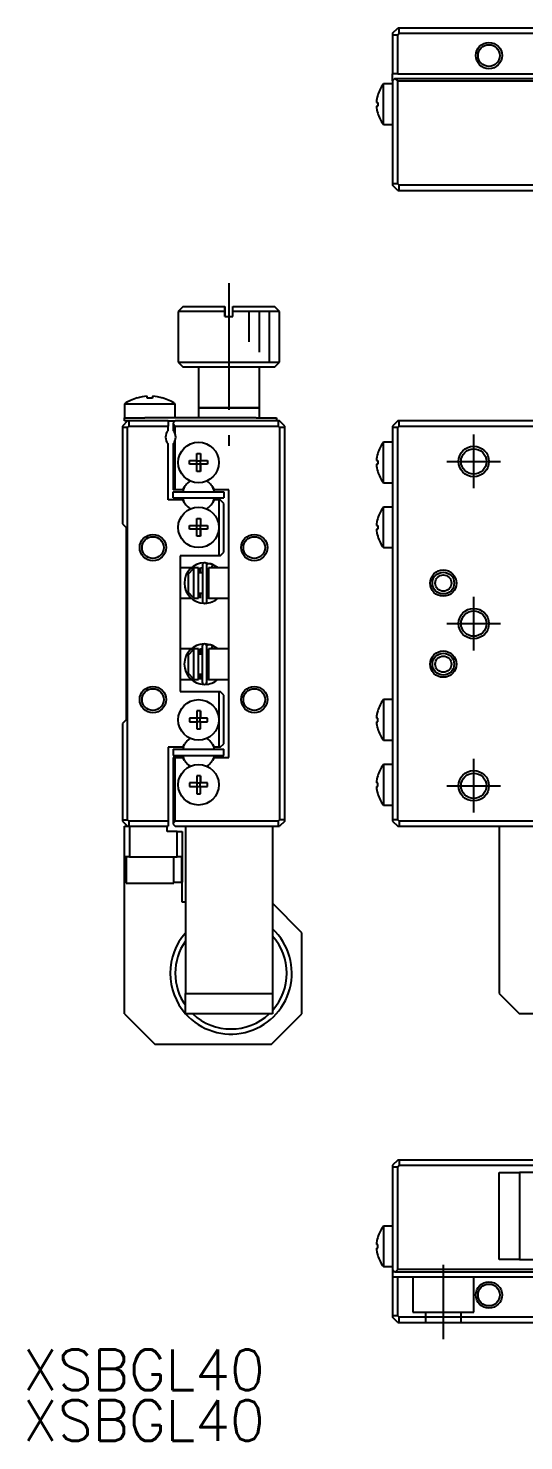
# Model space of a CAD drawing. Extents: x 18 to 300, y 13 to 153.
# Drawn here: x 17.8 to 66.6, y 13.2 to 152.6 of the extents above; entities that cross this region are included whole.
import ezdxf

# ---------------------------------------------------------------- set-up
doc = ezdxf.new("R2010")
doc.units = 0
doc.header["$LTSCALE"] = 10
doc.linetypes.add('CENTER', pattern=[2, 1.25, -0.25, 0.25, -0.25])
doc.linetypes.add('DASHED', pattern=[3.5, 2, -1.5])
doc.layers.get('0').update_dxf_attribs({"linetype": 'CONTINUOUS'})
doc.layers.add('CENTER', color=1, linetype='CENTER')
doc.styles.get("Standard").update_dxf_attribs({"font": 'txt.shx', "bigfont": '@extfont2.shx'})

msp = doc.modelspace()

# ---------------------------------------------------------------- linework, layer by layer
at = {"color": 7, "linetype": 'CONTINUOUS'}
for p, q in [((53.694929, 152.1), (54.194929, 152.6)), ((53.694929, 152.1), (53.694929, 151.95)), ((53.694929, 151.95), (53.694929, 148.1)), ((53.694929, 151.95), (54.194929, 151.95)), ((54.344929, 152.6), (54.194929, 152.6)), ((54.194929, 151.95), (54.344929, 152.1)), ((54.194929, 148.1), (54.194929, 151.95)), ((54.344929, 152.1), (54.344929, 152.6)), ((133.044929, 152.6), (54.344929, 152.6)), ((54.344929, 152.1), (75.641364, 152.1)), ((54.194929, 148.1), (53.694929, 148.1)), ((53.694929, 147.4), (53.694929, 148.1)), ((54.194929, 148.1), (74.694929, 148.1)), ((52.79693, 143.1), (52.79693, 147.1)), ((53.694929, 147.1), (52.79693, 147.1)), ((53.894929, 147.6), (53.694929, 147.4)), ((53.694929, 147.4), (53.694929, 145.9)), ((53.994929, 147.6), (53.894929, 147.6)), ((74.694929, 147.6), (53.994929, 147.6)), ((54.194929, 147.4), (53.994929, 147.6)), ((54.194929, 147.4), (74.694929, 147.4)), ((54.194929, 137.25), (54.194929, 147.4)), ((52.105071, 145.28), (52.225408, 145.28)), ((52.220785, 145.988616), (52.225408, 145.986361)), ((52.225408, 145.28), (52.225408, 144.92)), ((53.694929, 145.9), (53.694929, 144.3)), ((52.225408, 144.92), (52.105071, 144.92)), ((52.225408, 144.213639), (52.220785, 144.211384)), ((53.694929, 144.3), (53.694929, 137.25)), ((52.79693, 143.1), (53.694929, 143.1)), ((53.694929, 137.25), (53.694929, 137.1)), ((54.194929, 137.25), (53.694929, 137.25)), ((54.194929, 136.6), (53.694929, 137.1)), ((54.344929, 137.1), (54.194929, 137.25)), ((54.194929, 136.6), (54.344929, 136.6)), ((54.344929, 136.6), (54.344929, 137.1)), ((93.694929, 137.1), (54.344929, 137.1)), ((54.344929, 136.6), (133.044929, 136.6)), ((33.05, 125.15), (32.55, 124.65)), ((37.15, 124.65), (32.55, 124.65)), ((32.55, 124.65), (32.55, 119.65)), ((33.05, 125.15), (37.15, 125.15)), ((37.15, 124.65), (37.15, 125.15)), ((37.15, 125.15), (37.15, 124.65)), ((37.15, 124.15), (37.15, 124.65)), ((37.15, 124.65), (37.15, 124.15)), ((37.15, 124.15), (37.95, 124.15)), ((37.95, 124.65), (37.95, 125.15)), ((37.95, 125.15), (42.05, 125.15)), ((37.95, 124.15), (37.95, 124.65)), ((42.55, 124.65), (37.95, 124.65)), ((42.55, 124.65), (42.05, 125.15)), ((42.55, 119.65), (42.55, 124.65)), ((32.55, 119.65), (37.55, 119.65)), ((32.55, 119.65), (33.05, 119.15)), ((37.55, 119.15), (33.05, 119.15)), ((34.55, 119.15), (34.55, 115.15)), ((37.55, 119.65), (42.55, 119.65)), ((42.05, 119.15), (37.55, 119.15)), ((40.55, 115.15), (40.55, 119.15)), ((42.05, 119.15), (42.55, 119.65)), ((28.49141, 116.112581), (28.488067, 116.119436)), ((29.49, 116.112581), (29.49, 116.284953)), ((30.01, 116.112581), (29.49, 116.112581)), ((30.01, 116.284953), (30.01, 116.112581)), ((31.011933, 116.119436), (31.00859, 116.112581)), ((27.25, 115.541657), (32.25, 115.541657)), ((27.25, 115.541657), (27.25, 114.15)), ((32.25, 114.15), (32.25, 115.541657)), ((34.55, 115.15), (37.55, 115.15)), ((37.55, 115.15), (34.55, 115.15)), ((34.55, 115.15), (34.55, 114.15)), ((37.55, 115.15), (40.55, 115.15)), ((40.55, 115.15), (37.55, 115.15)), ((40.55, 114.15), (40.55, 115.15)), ((27.55, 113.85), (27.05, 113.35)), ((27.05, 113.35), (27.05, 113.2)), ((27.55, 113.2), (27.05, 113.2)), ((27.05, 113.2), (27.05, 103.7)), ((27.25, 113.85), (27.25, 114.15)), ((27.25, 114.15), (29.25, 114.15)), ((27.55, 113.85), (27.25, 113.85)), ((27.7, 113.85), (27.55, 113.85)), ((27.55, 113.2), (27.7, 113.35)), ((27.55, 74.5), (27.55, 113.2)), ((27.7, 113.35), (27.7, 113.85)), ((31.55, 113.85), (27.7, 113.85)), ((27.7, 113.35), (31.55, 113.35)), ((30.825, 114.15), (29.25, 114.15)), ((40.25, 114.15), (30.825, 114.15)), ((31.55, 113.85), (32.25, 113.85)), ((31.55, 113.85), (31.55, 113.35)), ((31.55, 112.911438), (31.55, 113.35)), ((32.25, 113.85), (32.05, 113.65)), ((32.05, 113.65), (32.05, 113.55)), ((32.05, 113.55), (32.25, 113.35)), ((32.05, 113.55), (32.05, 112.911438)), ((42.4, 113.85), (32.25, 113.85)), ((32.25, 112.56225), (32.25, 113.35)), ((32.25, 113.35), (42.4, 113.35)), ((40.25, 114.15), (42.25, 114.15)), ((42.25, 114.15), (42.25, 113.85)), ((42.4, 113.85), (42.4, 113.35)), ((42.55, 113.85), (42.4, 113.85)), ((42.4, 113.35), (42.55, 113.2)), ((43.05, 113.35), (42.55, 113.85)), ((42.55, 113.2), (42.55, 74.5)), ((43.05, 113.2), (42.55, 113.2)), ((43.05, 113.2), (43.05, 113.35)), ((43.05, 74.5), (43.05, 113.2)), ((54.194929, 113.85), (53.694929, 113.35)), ((53.694929, 113.35), (53.694929, 113.2)), ((53.694929, 113.2), (53.694929, 111.75)), ((54.194929, 113.2), (53.694929, 113.2)), ((54.344929, 113.85), (54.194929, 113.85)), ((54.194929, 113.2), (54.344929, 113.35)), ((54.194929, 74.5), (54.194929, 113.2)), ((54.344929, 113.35), (54.344929, 113.85)), ((133.044929, 113.85), (54.344929, 113.85)), ((54.344929, 113.35), (133.044929, 113.35)), ((31.55, 106.05), (31.55, 111.588562)), ((32.05, 111.588562), (32.05, 107.05)), ((32.25, 107.05), (32.25, 111.93775)), ((52.79693, 107.75), (52.79693, 111.75)), ((53.694929, 111.75), (52.79693, 111.75)), ((53.694929, 111.75), (53.694929, 104.15)), ((34.37, 110.636361), (34.73, 110.636361)), ((34.37, 109.93), (34.37, 110.636361)), ((34.73, 110.636361), (34.73, 109.93)), ((34.73, 110.636361), (34.73, 109.93)), ((52.220785, 110.638616), (52.225408, 110.636361)), ((52.220785, 110.638616), (52.225408, 110.636361)), ((33.663639, 109.93), (34.37, 109.93)), ((33.663639, 109.57), (33.663639, 109.93)), ((34.37, 109.57), (33.663639, 109.57)), ((34.380372, 109.919628), (34.37, 109.93)), ((34.380372, 109.580372), (34.37, 109.57)), ((34.37, 108.863639), (34.37, 109.57)), ((34.73, 108.863639), (34.37, 108.863639)), ((34.380372, 109.580372), (34.380372, 109.919628)), ((34.380372, 109.919628), (34.719628, 109.919628)), ((34.719628, 109.580372), (34.380372, 109.580372)), ((34.719628, 109.919628), (34.73, 109.93)), ((34.719628, 109.919628), (34.719628, 109.580372)), ((34.719628, 109.580372), (34.73, 109.57)), ((34.73, 109.93), (35.436361, 109.93)), ((34.73, 109.57), (34.73, 108.863639)), ((35.436361, 109.57), (34.73, 109.57)), ((34.73, 108.863639), (34.73, 109.57)), ((35.436361, 109.93), (35.436361, 109.57)), ((52.105071, 109.93), (52.225408, 109.93)), ((52.225408, 109.57), (52.105071, 109.57)), ((52.225408, 108.863639), (52.220785, 108.861384)), ((52.225408, 108.863639), (52.220785, 108.861384)), ((52.225408, 109.93), (52.225408, 109.57)), ((33.005588, 107.05), (33.175185, 107.34375)), ((35.924815, 107.34375), (36.094412, 107.05)), ((52.79693, 107.75), (53.694929, 107.75)), ((33.005588, 106.05), (31.55, 106.05)), ((32.25, 107.05), (32.05, 107.05)), ((32.05, 106.85), (37.05, 106.85)), ((32.05, 106.25), (32.05, 106.85)), ((32.05, 106.85), (32.991104, 106.85)), ((32.05, 106.25), (37.05, 106.25)), ((33.005588, 107.05), (32.25, 107.05)), ((32.9, 106.85), (32.991104, 106.85)), ((32.9, 106.85), (32.991104, 106.85)), ((32.9, 106.85), (32.991104, 106.85)), ((32.9, 106.85), (32.991104, 106.85)), ((32.9, 106.85), (32.991104, 106.85)), ((32.9, 106.85), (32.991104, 106.85)), ((32.9, 106.85), (32.991104, 106.85)), ((32.9, 106.85), (32.991104, 106.85)), ((32.9, 106.85), (32.991104, 106.85)), ((32.9, 106.85), (32.991104, 106.85)), ((32.9, 106.85), (32.991104, 106.85)), ((32.9, 106.85), (32.991104, 106.85)), ((32.9, 106.85), (32.991104, 106.85)), ((32.9, 106.85), (32.991104, 106.85)), ((32.9, 106.85), (32.991104, 106.85)), ((32.9, 106.85), (32.991104, 106.85)), ((32.9, 106.85), (36.2, 106.85)), ((32.9, 106.85), (32.991104, 106.85)), ((32.9, 106.85), (32.991104, 106.85)), ((32.9, 106.85), (32.991104, 106.85)), ((32.9, 106.85), (32.991104, 106.85)), ((32.9, 106.85), (32.991104, 106.85)), ((32.9, 106.85), (32.991104, 106.85)), ((32.9, 106.85), (32.991104, 106.85)), ((32.9, 106.85), (32.991104, 106.85)), ((32.9, 106.85), (32.991104, 106.85)), ((32.9, 106.85), (32.991104, 106.85)), ((32.9, 106.85), (32.991104, 106.85)), ((32.9, 106.85), (32.991104, 106.85)), ((32.9, 106.85), (32.991104, 106.85)), ((32.9, 106.85), (32.991104, 106.85)), ((32.9, 106.85), (32.991104, 106.85)), ((33.175185, 105.75625), (33.005588, 106.05)), ((36.094412, 106.05), (35.924815, 105.75625)), ((37.55, 107.05), (36.094412, 107.05)), ((36.55, 106.05), (36.094412, 106.05)), ((36.108896, 106.85), (36.2, 106.85)), ((36.108896, 106.85), (36.2, 106.85)), ((36.108896, 106.85), (36.2, 106.85)), ((36.108896, 106.85), (36.2, 106.85)), ((36.108896, 106.85), (36.2, 106.85)), ((36.108896, 106.85), (36.2, 106.85)), ((36.108896, 106.85), (36.2, 106.85)), ((36.108896, 106.85), (36.2, 106.85)), ((36.108896, 106.85), (36.2, 106.85)), ((36.108896, 106.85), (36.2, 106.85)), ((36.108896, 106.85), (36.2, 106.85)), ((36.108896, 106.85), (36.2, 106.85)), ((36.108896, 106.85), (36.2, 106.85)), ((36.108896, 106.85), (36.2, 106.85)), ((36.108896, 106.85), (37.05, 106.85)), ((36.108896, 106.85), (36.2, 106.85)), ((36.108896, 106.85), (36.2, 106.85)), ((36.108896, 106.85), (36.2, 106.85)), ((36.108896, 106.85), (36.2, 106.85)), ((36.108896, 106.85), (36.2, 106.85)), ((36.108896, 106.85), (36.2, 106.85)), ((36.108896, 106.85), (36.2, 106.85)), ((36.108896, 106.85), (36.2, 106.85)), ((36.108896, 106.85), (36.2, 106.85)), ((36.108896, 106.85), (36.2, 106.85)), ((36.108896, 106.85), (36.2, 106.85)), ((36.108896, 106.85), (36.2, 106.85)), ((36.108896, 106.85), (36.2, 106.85)), ((36.55, 106.05), (36.55, 103.35)), ((36.55, 106.05), (36.7, 106.05)), ((37.05, 105.7), (36.7, 106.05)), ((37.05, 106.85), (37.05, 106.25)), ((37.55, 80.65), (37.55, 107.05)), ((37.05, 100.9), (37.05, 105.7)), ((52.79693, 101.35), (52.79693, 105.35)), ((53.694929, 105.35), (52.79693, 105.35)), ((27.05, 103.7), (27.4, 103.35)), ((27.4, 103.35), (27.4, 84.35)), ((33.663639, 103.53), (34.37, 103.53)), ((33.663639, 103.17), (33.663639, 103.53)), ((34.37, 103.17), (33.663639, 103.17)), ((34.37, 104.236361), (34.73, 104.236361)), ((34.37, 103.53), (34.37, 104.236361)), ((34.380372, 103.519628), (34.37, 103.53)), ((34.380372, 103.180372), (34.37, 103.17)), ((34.37, 102.463639), (34.37, 103.17)), ((34.380372, 103.180372), (34.380372, 103.519628)), ((34.380372, 103.519628), (34.719628, 103.519628)), ((34.719628, 103.180372), (34.380372, 103.180372)), ((34.719628, 103.519628), (34.73, 103.53)), ((34.719628, 103.519628), (34.719628, 103.180372)), ((34.719628, 103.180372), (34.73, 103.17)), ((34.73, 104.236361), (34.73, 103.53)), ((34.73, 104.236361), (34.73, 103.53)), ((34.73, 103.53), (35.436361, 103.53)), ((34.73, 103.17), (34.73, 102.463639)), ((35.436361, 103.17), (34.73, 103.17)), ((34.73, 102.463639), (34.73, 103.17)), ((35.436361, 103.53), (35.436361, 103.17)), ((36.55, 103.35), (36.55, 100.55)), ((52.105071, 103.53), (52.225408, 103.53)), ((52.225408, 103.17), (52.105071, 103.17)), ((52.220785, 104.238616), (52.225408, 104.236361)), ((52.220785, 104.238616), (52.225408, 104.236361)), ((52.225408, 103.53), (52.225408, 103.17)), ((53.694929, 104.15), (53.694929, 102.55)), ((34.73, 102.463639), (34.37, 102.463639)), ((52.225408, 102.463639), (52.220785, 102.461384)), ((52.225408, 102.463639), (52.220785, 102.461384)), ((53.694929, 102.55), (53.694929, 85.15)), ((36.55, 100.55), (32.75, 100.55)), ((32.75, 100.55), (32.75, 87.15)), ((36.7, 100.55), (36.55, 100.55)), ((36.7, 100.55), (37.05, 100.9)), ((52.79693, 101.35), (53.694929, 101.35)), ((33.831678, 99.35), (32.75, 99.35)), ((33.55, 98.766515), (34.05, 99.295683)), ((34.05, 99.35), (34.05, 99.295683)), ((34.55, 99.35), (34.05, 99.35)), ((34.05, 99.295683), (34.05, 96.404317)), ((34.549874, 99.279576), (34.929682, 99.386292)), ((34.55, 96.35), (34.55, 99.35)), ((34.75, 98.85), (34.75, 99.35)), ((34.929734, 99.626687), (34.929734, 96.076687)), ((35.936849, 99.691288), (35.183375, 99.85022)), ((35.370978, 99.695538), (35.369147, 99.69476)), ((35.404279, 99.708664), (35.370978, 99.695538)), ((35.379734, 96.076687), (35.379734, 99.626687)), ((35.379734, 99.027136), (35.549985, 99.282625)), ((35.438183, 99.72011), (35.404279, 99.708664)), ((35.472605, 99.729848), (35.438183, 99.72011)), ((35.507462, 99.737854), (35.472605, 99.729848)), ((35.542669, 99.744109), (35.507462, 99.737854)), ((35.578139, 99.748598), (35.542669, 99.744109)), ((35.55, 99.35), (35.55, 96.35)), ((37.55, 99.35), (35.55, 99.35)), ((35.613786, 99.75131), (35.578139, 99.748598)), ((35.649523, 99.752239), (35.613786, 99.75131)), ((35.685263, 99.751381), (35.649523, 99.752239)), ((35.720918, 99.74874), (35.685263, 99.751381)), ((35.756401, 99.74432), (35.720918, 99.74874)), ((35.791625, 99.738133), (35.756401, 99.74432)), ((35.826504, 99.730192), (35.791625, 99.738133)), ((35.812642, 99.362833), (35.805779, 99.35)), ((35.81968, 99.376481), (35.812642, 99.362833)), ((35.935138, 99.692019), (35.816177, 99.349977)), ((35.826847, 99.390855), (35.81968, 99.376481)), ((35.860953, 99.720517), (35.826504, 99.730192)), ((35.834096, 99.405863), (35.826847, 99.390855)), ((35.841382, 99.421409), (35.834096, 99.405863)), ((35.848656, 99.437391), (35.841382, 99.421409)), ((35.855873, 99.453707), (35.848656, 99.437391)), ((35.862986, 99.470252), (35.855873, 99.453707)), ((35.894885, 99.709132), (35.860953, 99.720517)), ((35.869948, 99.486919), (35.862986, 99.470252)), ((35.876715, 99.503601), (35.869948, 99.486919)), ((35.883244, 99.52019), (35.876715, 99.503601)), ((35.889491, 99.536579), (35.883244, 99.52019)), ((35.895418, 99.552663), (35.889491, 99.536579)), ((35.926472, 99.696795), (35.894885, 99.709132)), ((35.900986, 99.568338), (35.895418, 99.552663)), ((35.906158, 99.583503), (35.900986, 99.568338)), ((35.910903, 99.59806), (35.906158, 99.583503)), ((35.915188, 99.611916), (35.910903, 99.59806)), ((35.918986, 99.624981), (35.915188, 99.611916)), ((35.922274, 99.637171), (35.918986, 99.624981)), ((35.925029, 99.648408), (35.922274, 99.637171)), ((35.927234, 99.658618), (35.925029, 99.648408)), ((36.477554, 99.350026), (35.926, 99.695868)), ((35.92654, 99.696765), (35.928376, 99.695162)), ((35.928875, 99.667737), (35.927234, 99.658618)), ((35.928376, 99.695162), (35.92964, 99.692231)), ((35.929941, 99.675705), (35.928875, 99.667737)), ((35.929212, 99.691486), (35.935138, 99.692019)), ((35.92964, 99.692231), (35.930325, 99.687991)), ((35.930425, 99.682471), (35.929941, 99.675705)), ((35.930325, 99.687991), (35.930425, 99.682471)), ((35.968328, 99.677587), (35.936849, 99.691288)), ((33.55, 96.933485), (33.55, 98.766515)), ((34.929734, 98.85), (34.55, 98.85)), ((35.55, 98.85), (35.379734, 98.85)), ((32.75, 96.35), (33.835598, 96.35)), ((34.05, 96.404317), (33.55, 96.933485)), ((33.835878, 96.35), (33.835994, 96.35)), ((33.836573, 96.35), (33.836678, 96.35)), ((34.05, 96.404317), (34.05, 96.35)), ((34.05, 96.35), (34.55, 96.35)), ((34.55, 96.85), (34.929734, 96.85)), ((34.75, 96.354136), (34.75, 96.85)), ((35.379734, 96.85), (35.55, 96.85)), ((35.549977, 96.420753), (35.379734, 96.676239)), ((35.553757, 96.353061), (35.379752, 96.317069)), ((35.55, 96.35), (37.55, 96.35)), ((35.867694, 95.98497), (35.868847, 95.985339)), ((35.868847, 95.985339), (35.871163, 95.986086)), ((35.871163, 95.986086), (35.872361, 95.986475)), ((35.872361, 95.986475), (35.873995, 95.987011)), ((35.873995, 95.987011), (35.874935, 95.987321)), ((35.874935, 95.987321), (35.876421, 95.987814)), ((35.876421, 95.987814), (35.877352, 95.988125)), ((35.877352, 95.988125), (35.879482, 95.988841)), ((35.879482, 95.988841), (35.926472, 96.00658)), ((35.922891, 96.006642), (35.925041, 96.006284)), ((35.925041, 96.006284), (35.924722, 96.007059)), ((35.926472, 96.00658), (35.925041, 96.006284)), ((35.926216, 96.007597), (35.956471, 96.020553)), ((33.825073, 91.35), (32.75, 91.35)), ((33.55, 90.766515), (34.05, 91.295683)), ((33.55, 88.933485), (33.55, 90.766515)), ((33.825412, 91.35), (33.825217, 91.35)), ((34.05, 91.35), (34.05, 91.295683)), ((34.55, 91.35), (34.05, 91.35)), ((34.05, 91.295683), (34.05, 88.404317)), ((34.549927, 91.281153), (34.920454, 91.383976)), ((34.55, 88.35), (34.55, 91.35)), ((34.920506, 90.85), (34.55, 90.85)), ((34.75, 90.85), (34.75, 91.35)), ((34.920506, 91.624371), (34.920506, 88.074371)), ((35.9591, 91.67527), (35.174146, 91.847904)), ((35.36175, 91.693221), (35.359919, 91.692443)), ((35.395051, 91.706348), (35.36175, 91.693221)), ((35.370506, 88.074371), (35.370506, 91.624371)), ((35.370506, 91.024819), (35.549987, 91.283861)), ((35.55, 90.85), (35.370506, 90.85)), ((35.428954, 91.717794), (35.395051, 91.706348)), ((35.463376, 91.727531), (35.428954, 91.717794)), ((35.498233, 91.735537), (35.463376, 91.727531)), ((35.53344, 91.741792), (35.498233, 91.735537)), ((35.56891, 91.746281), (35.53344, 91.741792)), ((35.55, 91.35), (35.55, 88.35)), ((37.55, 91.35), (35.55, 91.35)), ((35.604558, 91.748994), (35.56891, 91.746281)), ((35.640295, 91.749922), (35.604558, 91.748994)), ((35.676034, 91.749065), (35.640295, 91.749922)), ((35.711689, 91.746423), (35.676034, 91.749065)), ((35.747172, 91.742004), (35.711689, 91.746423)), ((35.782397, 91.735816), (35.747172, 91.742004)), ((35.817276, 91.727876), (35.782397, 91.735816)), ((35.804824, 91.363214), (35.797809, 91.35)), ((35.812011, 91.377252), (35.804824, 91.363214)), ((35.92591, 91.689702), (35.808209, 91.349991)), ((35.81932, 91.392021), (35.812011, 91.377252)), ((35.851725, 91.718201), (35.817276, 91.727876)), ((35.826704, 91.407421), (35.81932, 91.392021)), ((35.834112, 91.423351), (35.826704, 91.407421)), ((35.841497, 91.439704), (35.834112, 91.423351)), ((35.848807, 91.456371), (35.841497, 91.439704)), ((35.855996, 91.473242), (35.848807, 91.456371)), ((35.885656, 91.706815), (35.851725, 91.718201)), ((35.863014, 91.490203), (35.855996, 91.473242)), ((35.869815, 91.507143), (35.863014, 91.490203)), ((35.876354, 91.523947), (35.869815, 91.507143)), ((35.882588, 91.540505), (35.876354, 91.523947)), ((35.888474, 91.556705), (35.882588, 91.540505)), ((35.917243, 91.694478), (35.885656, 91.706815)), ((35.893974, 91.572441), (35.888474, 91.556705)), ((35.89905, 91.587606), (35.893974, 91.572441)), ((35.90367, 91.602101), (35.89905, 91.587606)), ((35.907802, 91.615828), (35.90367, 91.602101)), ((35.911419, 91.628697), (35.907802, 91.615828)), ((35.914496, 91.640621), (35.911419, 91.628697)), ((35.917014, 91.651521), (35.914496, 91.640621)), ((35.915812, 91.694774), (35.918046, 91.694019)), ((36.465662, 91.350054), (35.916771, 91.693551)), ((35.918955, 91.661324), (35.917014, 91.651521)), ((35.918046, 91.694019), (35.919697, 91.691883)), ((35.920306, 91.669965), (35.918955, 91.661324)), ((35.919697, 91.691883), (35.920754, 91.688383)), ((35.919983, 91.689169), (35.92591, 91.689702)), ((35.921059, 91.677387), (35.920306, 91.669965)), ((35.920754, 91.688383), (35.921209, 91.68354)), ((35.921209, 91.68354), (35.921059, 91.677387)), ((32.75, 88.35), (33.823627, 88.35)), ((34.05, 88.404317), (33.55, 88.933485)), ((34.05, 88.404317), (34.05, 88.35)), ((34.05, 88.35), (34.55, 88.35)), ((34.55, 88.85), (34.920506, 88.85)), ((34.75, 88.35), (34.75, 88.85)), ((35.370506, 88.85), (35.55, 88.85)), ((35.549972, 88.414886), (35.370506, 88.673923)), ((35.553543, 88.353186), (35.370524, 88.314753)), ((35.55, 88.35), (37.55, 88.35)), ((35.858465, 87.982653), (35.859619, 87.983022)), ((35.859619, 87.983022), (35.861935, 87.983769)), ((35.861935, 87.983769), (35.863132, 87.984159)), ((35.863132, 87.984159), (35.864766, 87.984694)), ((35.864766, 87.984694), (35.865707, 87.985004)), ((35.865707, 87.985004), (35.867192, 87.985497)), ((35.867192, 87.985497), (35.868124, 87.985808)), ((35.868124, 87.985808), (35.870254, 87.986524)), ((35.870254, 87.986524), (35.917243, 88.004264)), ((35.913663, 88.004326), (35.915812, 88.003967)), ((35.915812, 88.003967), (35.915494, 88.004743)), ((35.917243, 88.004264), (35.915812, 88.003967)), ((35.916987, 88.005281), (35.955242, 88.021763)), ((32.75, 87.15), (36.55, 87.15)), ((36.55, 87.15), (36.55, 84.35)), ((36.55, 87.15), (36.7, 87.15)), ((37.05, 86.8), (36.7, 87.15)), ((37.05, 82), (37.05, 86.8)), ((34.73, 85.236361), (34.37, 85.236361)), ((34.37, 85.236361), (34.37, 84.53)), ((34.73, 84.53), (34.73, 85.236361)), ((34.73, 85.236361), (34.73, 84.53)), ((52.225408, 85.236361), (52.220785, 85.238616)), ((52.225408, 85.236361), (52.220785, 85.238616)), ((52.79693, 86.35), (52.79693, 82.35)), ((53.694929, 86.35), (52.79693, 86.35)), ((53.694929, 85.15), (53.694929, 83.55)), ((27.4, 84.35), (27.05, 84)), ((27.05, 84), (27.05, 74.5)), ((34.37, 84.53), (33.663639, 84.53)), ((33.663639, 84.53), (33.663639, 84.17)), ((33.663639, 84.17), (34.37, 84.17)), ((34.380372, 84.519628), (34.37, 84.53)), ((34.380372, 84.180372), (34.37, 84.17)), ((34.37, 84.17), (34.37, 83.463639)), ((34.380372, 84.519628), (34.380372, 84.180372)), ((34.719628, 84.519628), (34.380372, 84.519628)), ((34.380372, 84.180372), (34.719628, 84.180372)), ((34.719628, 84.519628), (34.73, 84.53)), ((34.719628, 84.180372), (34.719628, 84.519628)), ((34.719628, 84.180372), (34.73, 84.17)), ((35.436361, 84.53), (34.73, 84.53)), ((34.73, 83.463639), (34.73, 84.17)), ((34.73, 84.17), (35.436361, 84.17)), ((34.73, 83.463639), (34.73, 84.17)), ((35.436361, 84.17), (35.436361, 84.53)), ((36.55, 84.35), (36.55, 81.65)), ((52.225408, 84.53), (52.105071, 84.53)), ((52.105071, 84.17), (52.225408, 84.17)), ((52.225408, 84.17), (52.225408, 84.53)), ((34.37, 83.463639), (34.73, 83.463639)), ((52.220785, 83.461384), (52.225408, 83.463639)), ((52.220785, 83.461384), (52.225408, 83.463639)), ((52.79693, 82.35), (53.694929, 82.35)), ((53.694929, 83.55), (53.694929, 75.95)), ((31.55, 81.65), (31.55, 74.35)), ((33.005588, 81.65), (31.55, 81.65)), ((32.05, 81.45), (37.05, 81.45)), ((32.05, 81.45), (32.05, 80.85)), ((32.05, 80.85), (37.05, 80.85)), ((32.05, 80.85), (32.991104, 80.85)), ((32.9, 80.85), (32.991104, 80.85)), ((32.9, 80.85), (32.991104, 80.85)), ((32.9, 80.85), (32.991104, 80.85)), ((32.9, 80.85), (32.991104, 80.85)), ((32.9, 80.85), (32.991104, 80.85)), ((32.9, 80.85), (32.991104, 80.85)), ((32.9, 80.85), (32.991104, 80.85)), ((32.9, 80.85), (32.991104, 80.85)), ((32.9, 80.85), (32.991104, 80.85)), ((32.9, 80.85), (32.991104, 80.85)), ((32.9, 80.85), (32.991104, 80.85)), ((32.9, 80.85), (32.991104, 80.85)), ((32.9, 80.85), (32.991104, 80.85)), ((32.9, 80.85), (32.991104, 80.85)), ((32.9, 80.85), (32.991104, 80.85)), ((32.9, 80.85), (32.991104, 80.85)), ((32.9, 80.85), (36.2, 80.85)), ((32.9, 80.85), (32.991104, 80.85)), ((32.9, 80.85), (32.991104, 80.85)), ((32.9, 80.85), (32.991104, 80.85)), ((32.9, 80.85), (32.991104, 80.85)), ((32.9, 80.85), (32.991104, 80.85)), ((32.9, 80.85), (32.991104, 80.85)), ((32.9, 80.85), (32.991104, 80.85)), ((32.9, 80.85), (32.991104, 80.85)), ((32.9, 80.85), (32.991104, 80.85)), ((32.9, 80.85), (32.991104, 80.85)), ((32.9, 80.85), (32.991104, 80.85)), ((32.9, 80.85), (32.991104, 80.85)), ((32.9, 80.85), (32.991104, 80.85)), ((32.9, 80.85), (32.991104, 80.85)), ((32.9, 80.85), (32.991104, 80.85)), ((33.005588, 81.65), (33.175185, 81.94375)), ((35.924815, 81.94375), (36.094412, 81.65)), ((36.55, 81.65), (36.094412, 81.65)), ((36.108896, 80.85), (36.2, 80.85)), ((36.108896, 80.85), (36.2, 80.85)), ((36.108896, 80.85), (36.2, 80.85)), ((36.108896, 80.85), (36.2, 80.85)), ((36.108896, 80.85), (37.05, 80.85)), ((36.108896, 80.85), (36.2, 80.85)), ((36.108896, 80.85), (36.2, 80.85)), ((36.108896, 80.85), (36.2, 80.85)), ((36.108896, 80.85), (36.2, 80.85)), ((36.7, 81.65), (36.55, 81.65)), ((36.7, 81.65), (37.05, 82)), ((37.05, 80.85), (37.05, 81.45)), ((32.05, 80.65), (32.05, 74.15)), ((32.05, 80.65), (32.25, 80.65)), ((32.25, 74.35), (32.25, 80.65)), ((32.25, 80.65), (33.005588, 80.65)), ((33.175185, 80.35625), (33.005588, 80.65)), ((36.094412, 80.65), (35.924815, 80.35625)), ((36.094412, 80.65), (37.55, 80.65)), ((52.79693, 79.95), (52.79693, 75.95)), ((53.694929, 79.95), (52.79693, 79.95)), ((34.37, 78.13), (33.663639, 78.13)), ((33.663639, 78.13), (33.663639, 77.77)), ((34.73, 78.836361), (34.37, 78.836361)), ((34.37, 78.836361), (34.37, 78.13)), ((34.380372, 78.119628), (34.37, 78.13)), ((34.380372, 78.119628), (34.380372, 77.780372)), ((34.719628, 78.119628), (34.380372, 78.119628)), ((34.719628, 78.119628), (34.73, 78.13)), ((34.719628, 77.780372), (34.719628, 78.119628)), ((34.73, 78.13), (34.73, 78.836361)), ((34.73, 78.836361), (34.73, 78.13)), ((35.436361, 78.13), (34.73, 78.13)), ((35.436361, 77.77), (35.436361, 78.13)), ((52.225408, 78.13), (52.105071, 78.13)), ((52.225408, 78.836361), (52.220785, 78.838616)), ((52.225408, 78.836361), (52.220785, 78.838616)), ((52.225408, 77.77), (52.225408, 78.13)), ((33.663639, 77.77), (34.37, 77.77)), ((34.380372, 77.780372), (34.37, 77.77)), ((34.37, 77.77), (34.37, 77.063639)), ((34.37, 77.063639), (34.73, 77.063639)), ((34.380372, 77.780372), (34.719628, 77.780372)), ((34.719628, 77.780372), (34.73, 77.77)), ((34.73, 77.063639), (34.73, 77.77)), ((34.73, 77.77), (35.436361, 77.77)), ((34.73, 77.063639), (34.73, 77.77)), ((52.105071, 77.77), (52.225408, 77.77)), ((52.220785, 77.061384), (52.225408, 77.063639)), ((52.220785, 77.061384), (52.225408, 77.063639)), ((52.79693, 75.95), (53.694929, 75.95)), ((53.694929, 75.95), (53.694929, 74.5)), ((27.05, 74.5), (27.05, 74.35)), ((27.05, 74.5), (27.55, 74.5)), ((27.05, 74.35), (27.55, 73.85)), ((27.7, 74.35), (27.55, 74.5)), ((31.55, 74.35), (27.7, 74.35)), ((27.7, 73.85), (27.7, 74.35)), ((31.55, 74.35), (31.55, 73.85)), ((32.25, 74.35), (32.05, 74.15)), ((32.05, 74.15), (32.05, 74.05)), ((32.05, 74.05), (32.25, 73.85)), ((42.4, 74.35), (32.25, 74.35)), ((42.55, 74.5), (42.4, 74.35)), ((42.4, 74.35), (42.4, 73.85)), ((43.05, 74.5), (42.55, 74.5)), ((43.05, 74.35), (42.55, 73.85)), ((43.05, 74.35), (43.05, 74.5)), ((54.194929, 74.5), (53.694929, 74.5)), ((53.694929, 74.5), (53.694929, 74.35)), ((53.694929, 74.35), (54.194929, 73.85)), ((54.344929, 74.35), (54.194929, 74.5)), ((54.344929, 74.35), (54.344929, 73.85)), ((133.044929, 74.35), (54.344929, 74.35)), ((27.25, 70.85), (27.25, 73.85)), ((27.25, 73.85), (27.55, 73.85)), ((27.55, 73.85), (27.7, 73.85)), ((27.7, 73.85), (31.55, 73.85)), ((27.75, 73.85), (27.75, 70.85)), ((31.45, 73.35), (31.45, 73.85)), ((32.45, 73.35), (31.45, 73.35)), ((32.25, 73.85), (42.4, 73.85)), ((32.45, 70.85), (32.45, 73.35)), ((32.45, 73.35), (32.95, 73.35)), ((32.95, 73.35), (32.95, 70.85)), ((33.25, 73.85), (33.25, 57.35)), ((41.85, 73.85), (41.85, 57.35)), ((42.4, 73.85), (42.55, 73.85)), ((54.194929, 73.85), (54.344929, 73.85)), ((54.344929, 73.85), (133.044929, 73.85)), ((64.194929, 73.85), (64.194929, 57.35)), ((27.75, 70.85), (27.25, 70.85)), ((27.25, 68.35), (27.25, 70.85)), ((27.319179, 70.85), (27.319179, 68.35)), ((27.4, 70.85), (27.4, 68.25)), ((27.75, 70.85), (32.45, 70.85)), ((32.1, 68.25), (32.1, 70.85)), ((32.95, 70.85), (32.45, 70.85)), ((32.909736, 68.35), (32.909736, 70.85)), ((32.95, 70.85), (32.95, 68.35)), ((27.319179, 68.35), (27.25, 68.35)), ((27.25, 55.35), (27.25, 68.35)), ((27.319179, 68.35), (27.4, 68.35)), ((32.1, 68.35), (32.909736, 68.35)), ((32.95, 68.35), (32.909736, 68.35)), ((32.95, 66.35), (32.95, 68.35)), ((27.4, 68.25), (32.1, 68.25)), ((33.25, 66.35), (32.95, 66.35)), ((44.75, 63.35), (41.85, 66.25)), ((44.75, 55.35), (44.75, 63.35)), ((33.25, 55.35), (33.25, 57.35)), ((33.25, 57.35), (41.85, 57.35)), ((41.85, 57.35), (41.85, 55.35)), ((64.194929, 57.35), (66.194929, 55.35)), ((27.25, 55.35), (30.25, 52.35)), ((41.85, 55.35), (33.25, 55.35)), ((41.75, 52.35), (44.75, 55.35)), ((69.694929, 55.35), (66.194929, 55.35)), ((30.25, 52.35), (41.75, 52.35)), ((54.194929, 40.9), (53.694929, 40.4)), ((54.344929, 40.9), (54.194929, 40.9)), ((54.344929, 40.9), (54.344929, 40.4)), ((84.194929, 40.9), (54.344929, 40.9)), ((53.694929, 40.4), (53.694929, 40.25)), ((53.694929, 40.25), (54.194929, 40.25)), ((53.694929, 40.25), (53.694929, 33.2)), ((54.194929, 40.25), (54.344929, 40.4)), ((54.194929, 30.1), (54.194929, 40.25)), ((54.344929, 40.4), (84.194929, 40.4)), ((64.194929, 31.1), (64.194929, 39.7)), ((64.194929, 39.7), (66.194929, 39.7)), ((66.194929, 39.7), (66.194929, 31.1)), ((69.694929, 39.7), (66.194929, 39.7)), ((52.79693, 34.4), (52.79693, 30.4)), ((53.694929, 34.4), (52.79693, 34.4)), ((52.225408, 32.58), (52.105071, 32.58)), ((52.105071, 32.22), (52.225408, 32.22)), ((52.225408, 33.286361), (52.220785, 33.288616)), ((52.225408, 32.22), (52.225408, 32.58)), ((53.694929, 33.2), (53.694929, 31.6)), ((52.220785, 31.511384), (52.225408, 31.513639)), ((53.694929, 31.6), (53.694929, 30.1)), ((66.194929, 31.1), (64.194929, 31.1)), ((66.194929, 31.1), (69.694929, 31.1)), ((52.79693, 30.4), (53.694929, 30.4)), ((53.694929, 30.1), (53.894929, 29.9)), ((53.694929, 30.1), (53.694929, 29.4)), ((53.694929, 29.4), (53.694929, 25.55)), ((53.694929, 29.4), (54.194929, 29.4)), ((53.894929, 29.9), (53.994929, 29.9)), ((53.994929, 29.9), (54.194929, 30.1)), ((53.994929, 29.9), (79.694929, 29.9)), ((79.694929, 30.1), (54.194929, 30.1)), ((54.194929, 25.55), (54.194929, 29.4)), ((54.194929, 29.4), (79.694929, 29.4)), ((54.194929, 25.55), (53.694929, 25.55)), ((53.694929, 25.55), (53.694929, 25.4)), ((54.194929, 24.9), (53.694929, 25.4)), ((54.344929, 25.4), (54.194929, 25.55)), ((54.344929, 24.9), (54.344929, 25.4)), ((79.894929, 25.4), (54.344929, 25.4)), ((54.194929, 24.9), (54.344929, 24.9)), ((54.344929, 24.9), (133.044929, 24.9))]:
    msp.add_line(p, q, dxfattribs=at)
at = {"color": 3, "linetype": 'CONTINUOUS'}
for p, q in [((39.55, 121.65), (39.55, 124.65)), ((40.55, 120.65), (40.55, 124.65)), ((41.55, 119.65), (41.55, 124.65))]:
    msp.add_line(p, q, dxfattribs=at)
at = {"color": 3, "linetype": 'DASHED'}
for p, q in [((55.694929, 29.4), (55.694929, 25.9)), ((61.694929, 25.9), (61.694929, 29.4)), ((55.694929, 25.9), (61.694929, 25.9)), ((56.944929, 25.9), (56.944929, 24.9)), ((60.444929, 24.9), (60.444929, 25.9))]:
    msp.add_line(p, q, dxfattribs=at)
at = {"color": 3, "linetype": 'CONTINUOUS'}
for centre, radius in [((63.194929, 149.9), 1.3), ((61.694929, 109.85), 1.5), ((30.05, 101.35), 1.3), ((40.05, 101.35), 1.3), ((58.694929, 97.85), 1.3), ((61.694929, 93.85), 1.5), ((58.694929, 89.85), 1.3), ((30.05, 86.35), 1.3), ((40.05, 86.35), 1.3), ((61.694929, 77.85), 1.5), ((63.194929, 27.6), 1.3)]:
    msp.add_circle(centre, radius, dxfattribs=at)
at = {"color": 7, "linetype": 'CONTINUOUS'}
for centre, radius in [((63.194929, 149.9), 1.075), ((34.55, 109.75), 2), ((61.694929, 109.85), 1.25), ((34.55, 103.35), 2), ((30.05, 101.35), 1.075), ((40.05, 101.35), 1.075), ((58.694929, 97.85), 1.075), ((58.694929, 97.85), 0.8), ((61.694929, 93.85), 1.25), ((58.694929, 89.85), 1.075), ((58.694929, 89.85), 0.8), ((30.05, 86.35), 1.075), ((40.05, 86.35), 1.075), ((34.55, 84.35), 2), ((34.55, 77.95), 2), ((61.694929, 77.85), 1.25), ((63.194929, 27.6), 1.075)]:
    msp.add_circle(centre, radius, dxfattribs=at)
for centre, radius, start, end in [((55.294929, 145.1), 3.2, 141.317813, 163.877467), ((55.294929, 145.1), 3.194933, 163.893288, 176.770291), ((55.294929, 145.1), 3.194933, 183.229709, 196.106712), ((55.294929, 145.1), 3.2, 196.122533, 218.682187), ((29.75, 111.8), 4.5, 106.285843, 123.748989), ((29.75, 111.8), 4.492483, 93.317816, 106.26943), ((29.75, 111.8), 4.492483, 73.73057, 86.682184), ((29.75, 111.8), 4.5, 56.251011, 73.714157), ((32.3, 112.25), 1, 138.590378, 221.409622), ((31.3, 112.25), 1, 18.194872, 41.409622), ((31.3, 112.25), 1, 318.590378, 341.805128), ((31.3, 112.25), 1, 341.805128, 18.194872), ((55.294929, 109.75), 3.2, 141.317813, 163.877467), ((55.294929, 109.75), 3.194933, 163.893288, 176.770291), ((55.294929, 109.75), 3.194933, 183.229709, 196.106712), ((55.294929, 109.75), 3.2, 196.122533, 218.682187), ((34.55, 106.549999), 1.5875, 149.999969, 169.106951), ((34.55, 106.55), 1.5875, 135, 150), ((34.55, 106.549999), 1.5875, 120.433182, 135.000249), ((34.664905, 106.435095), 1.75, 121.881533, 135), ((34.55, 106.549999), 1.5875, 45.000025, 59.566818), ((34.435095, 106.435095), 1.75, 45, 58.118467), ((34.55, 106.55), 1.5875, 30, 45), ((34.55, 106.549999), 1.5875, 10.893049, 30), ((34.55, 106.549999), 1.5875, 190.893062, 210), ((34.55, 106.549999), 1.5875, 330.000031, 349.106937), ((34.55, 106.55), 1.5875, 210, 225), ((34.55, 106.549999), 1.5875, 224.999975, 239.566737), ((34.664905, 106.664905), 1.75, 225, 238.118467), ((34.55, 106.549999), 1.5875, 300.433263, 314.999751), ((34.435095, 106.664905), 1.75, 301.881533, 315), ((34.55, 106.55), 1.5875, 315, 330), ((55.294929, 103.35), 3.2, 141.317813, 163.877467), ((55.294929, 103.35), 3.194933, 163.893288, 176.770291), ((55.294929, 103.35), 3.194933, 183.229709, 196.106712), ((55.294929, 103.35), 3.2, 196.122533, 218.682187), ((35.154773, 97.851732), 1.998762, 90.738023, 269.187021), ((35.154734, 99.626687), 0.225, 0, 180), ((35.153222, 97.855899), 2.003021, 270.861614, 311.25207), ((35.154734, 96.076687), 0.225, 180, 0), ((35.145544, 89.849415), 1.998762, 90.738023, 269.187021), ((35.145506, 91.624371), 0.225, 0, 180), ((35.145506, 88.074371), 0.225, 180, 0), ((35.144003, 89.85353), 2.002967, 270.861349, 311.350916), ((55.294929, 84.35), 3.194933, 163.893288, 176.770291), ((55.294929, 84.35), 3.2, 141.317813, 163.877467), ((55.294929, 84.35), 3.194933, 183.229709, 196.106712), ((34.55, 81.15), 1.5875, 135, 150), ((34.664905, 81.035095), 1.75, 121.881533, 135), ((34.55, 81.150001), 1.5875, 120.433263, 134.999751), ((34.55, 81.150001), 1.5875, 44.999975, 59.566737), ((34.435095, 81.035095), 1.75, 45, 58.118467), ((34.55, 81.15), 1.5875, 30, 45), ((55.294929, 84.35), 3.2, 196.122533, 218.682187), ((34.55, 81.150001), 1.5875, 150.000031, 169.106915), ((34.55, 81.150001), 1.5875, 190.893068, 210.000031), ((34.55, 81.150001), 1.5875, 10.89309, 30), ((34.55, 81.150001), 1.5875, 329.999969, 349.106911), ((34.55, 81.15), 1.5875, 210, 225), ((34.664905, 81.264905), 1.75, 225, 238.118467), ((34.55, 81.150001), 1.5875, 225.000025, 239.566818), ((34.55, 81.150001), 1.5875, 300.433182, 315.000249), ((34.435095, 81.264905), 1.75, 301.881533, 315), ((34.55, 81.15), 1.5875, 315, 330), ((55.294929, 77.95), 3.2, 141.317813, 163.877467), ((55.294929, 77.95), 3.194933, 163.893288, 176.770291), ((55.294929, 77.95), 3.194933, 183.229709, 196.106712), ((55.294929, 77.95), 3.2, 196.122533, 218.682187), ((37.75, 59.35), 6, 138.590378, 180), ((37.75, 59.35), 6, 221.810315, 46.895326), ((37.75, 59.35), 5.5, 318.198156, 41.801844), ((37.75, 59.35), 5.5, 144.903199, 180), ((37.75, 59.35), 6, 180, 221.810315), ((37.75, 59.35), 5.5, 180, 215.096801), ((37.75, 59.35), 5.5, 226.658242, 313.341758), ((55.294929, 32.4), 3.2, 141.317813, 163.877467), ((55.294929, 32.4), 3.194933, 163.893288, 176.770291), ((55.294929, 32.4), 3.194933, 183.229709, 196.106712), ((55.294929, 32.4), 3.2, 196.122533, 218.682187)]:
    msp.add_arc(centre, radius, start, end, dxfattribs=at)
at = {"layer": 'CENTER', "color": 1, "linetype": 'CENTER'}
for p, q in [((37.55, 127.45), (37.55, 111.39)), ((61.694929, 107.2), (61.694929, 112.5)), ((59.044929, 109.85), (64.344929, 109.85)), ((61.694929, 91.2), (61.694929, 96.5)), ((59.044929, 93.85), (64.344929, 93.85)), ((61.694929, 75.2), (61.694929, 80.5)), ((59.044929, 77.85), (64.344929, 77.85)), ((58.694929, 30.575), (58.694929, 23.23))]:
    msp.add_line(p, q, dxfattribs=at)

# ---------------------------------------------------------------- texts
at = {"color": 7, "linetype": 'CONTINUOUS'}
for p in [(17.242014, 18.217231), (17.242014, 13.217231)]:
    msp.add_text('XSBGL40', height=4, dxfattribs=at).set_placement(p)

doc.saveas('drawing.dxf')
